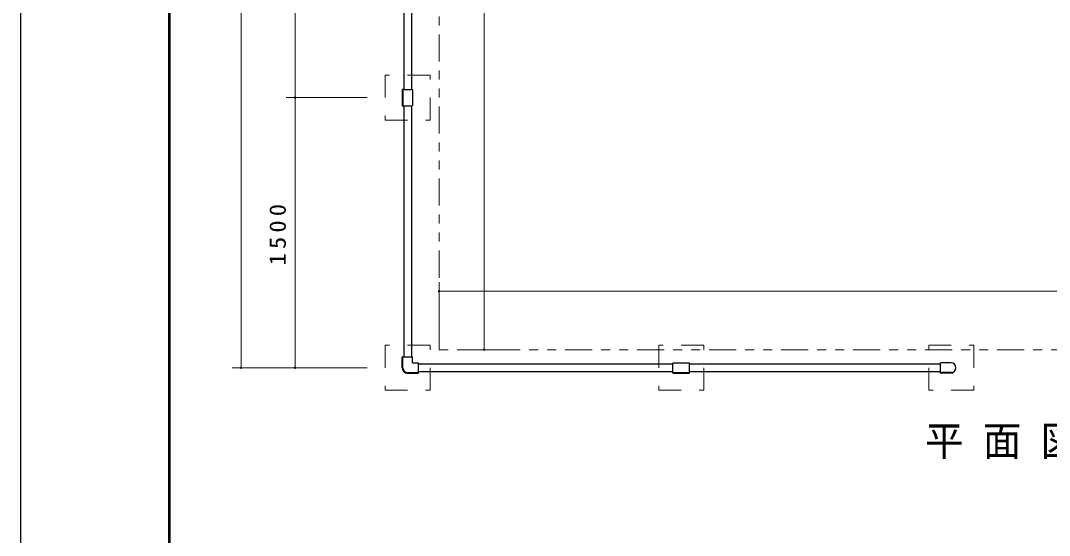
# Model space of a CAD drawing. Units: millimetres at full size, sheet at 1:50; details may follow other scales. Extents: x -20075 to 825, y -773 to 14073.
# Drawn here: x -20075 to -14359, y 3043 to 5903 of the extents above; entities that cross this region are included whole.
import ezdxf

# ---------------------------------------------------------------- set-up
doc = ezdxf.new("R2010")
doc.units = ezdxf.units.MM
doc.header["$LTSCALE"] = 50
doc.linetypes.add('USER1', pattern=[4.5, 2.5, -2])
doc.linetypes.add('USER3', pattern=[8, 3, -1, 1, -1, 1, -1])
for name, color, linetype, lineweight in [('A3図枠', 7, 'Continuous', 25), ('線', 2, 'Continuous', 25), ('補助', 2, 'Continuous', 13)]:
    doc.layers.add(name, color=color, linetype=linetype, lineweight=lineweight)
doc.styles.add('ＭＳ ゴシック', font='')
doc.styles.get('ＭＳ ゴシック').set_extended_font_data('MS Gothic')

# ---------------------------------------------------------------- blocks, each defined once
blk = doc.blocks.new('dimension_origin')
at = {"color": 0, "linetype": 'Continuous', "lineweight": -2}
blk.add_circle((0, 0), 1.25, dxfattribs=at)

msp = doc.modelspace()

# ---------------------------------------------------------------- linework, layer by layer
at = {"layer": 'A3図枠', "lineweight": 50}
msp.add_line((-19250, 13350), (-19250, 0), dxfattribs=at)
at = {"layer": '線', "color": 7}
for p, q in [((-17946.35, 6915), (-17946.35, 5521)), ((-17903.65, 6915), (-17903.65, 5521)), ((-17953.5, 5521), (-17900.5, 5521)), ((-17951.5, 5519), (-17951.5, 5431)), ((-17898.5, 5519), (-17898.5, 5431)), ((-17953.5, 5429), (-17900.5, 5429)), ((-17946.35, 5429), (-17946.35, 4035)), ((-17903.65, 5429), (-17903.65, 4035)), ((-17953.5, 4035), (-17900.5, 4035)), ((-17898.5, 4003.5), (-17898.5, 4033)), ((-17896.5, 4001.5), (-17867, 4001.5)), ((-16449, 4001.5), (-16361, 4001.5)), ((-14905, 4001.5), (-14963, 4001.5)), ((-17865, 3946.5), (-17865, 3999.5)), ((-17865, 3996.35), (-16451, 3996.35)), ((-17865, 3953.65), (-16451, 3953.65)), ((-16451, 3946.5), (-16451, 3999.5)), ((-16449, 3948.5), (-16361, 3948.5)), ((-16359, 3946.5), (-16359, 3999.5)), ((-16359, 3996.35), (-14965, 3996.35)), ((-16359, 3953.65), (-14965, 3953.65)), ((-14965, 3946.5), (-14965, 3999.5)), ((-14905, 3948.5), (-14965, 3948.5))]:
    msp.add_line(p, q, dxfattribs=at)
at = {"layer": '線'}
for p, q in [((-17955.5, 5519), (-17955.5, 5431)), ((-17955.5, 3975), (-17955.5, 4033)), ((-17951.5, 3975), (-17951.5, 4035)), ((-17925, 3948.5), (-17865, 3948.5)), ((-17925, 3944.5), (-17867, 3944.5)), ((-16449, 3944.5), (-16361, 3944.5)), ((-14900, 3944.5), (-14963, 3944.5)), ((-14898, 3946.5), (-14898, 3949.44))]:
    msp.add_line(p, q, dxfattribs=at)
at = {"layer": '線', "color": 7}
msp.add_lwpolyline([(-20074.9, -773.06), (824.9, -773.06), (824.9, 14072.96), (-20074.9, 14072.96)], close=True, dxfattribs=at)
at = {"layer": '線', "linetype": 'USER3', "lineweight": 13}
msp.add_lwpolyline([(-17749.97, 11975), (-10100.02, 11975), (-10100.02, 4075), (-17749.97, 4075)], close=True, dxfattribs=at)
at = {"layer": '線', "color": 4, "linetype": 'USER1', "lineweight": 13}
for points in [[(-18050, 5350), (-17800, 5350), (-17800, 5600), (-18050, 5600)], [(-18050, 3850), (-17800, 3850), (-17800, 4100), (-18050, 4100)], [(-16530, 3850), (-16280, 3850), (-16280, 4100), (-16530, 4100)], [(-15030, 4100), (-14780, 4100), (-14780, 3850), (-15030, 3850)]]:
    msp.add_lwpolyline(points, close=True, dxfattribs=at)
at = {"layer": '線'}
for centre, radius, start, end in [((-17953.5, 5519), 2, 90, 180), ((-17953.5, 5431), 2, 180, 270), ((-17925, 3975), 30.5, 180, 270), ((-17925, 3975), 26.5, 180, 270), ((-16449, 3946.5), 2, 180, 270), ((-16361, 3946.5), 2, 270, 0), ((-14963, 3946.5), 2, 180, 270), ((-14900, 3946.5), 2, 270, 0)]:
    msp.add_arc(centre, radius, start, end, dxfattribs=at)
at = {"layer": '線', "color": 7}
for centre, radius, start, end in [((-17949.5, 5519), 2, 90, 180), ((-17900.5, 5519), 2, 0, 90), ((-17949.5, 5431), 2, 180, 270), ((-17900.5, 5431), 2, 270, 0), ((-17953.5, 4033), 2, 90, 180), ((-17900.5, 4033), 2, 0, 90), ((-17896.5, 4003.5), 2, 180, 270), ((-17867, 3999.5), 2, 0, 90), ((-16449, 3999.5), 2, 90, 180), ((-16361, 3999.5), 2, 0, 90), ((-14963, 3999.5), 2, 90, 180), ((-14905, 3975), 26.5, 270, 90), ((-17867, 3946.5), 2, 270, 0), ((-16449, 3950.5), 2, 180, 270), ((-16361, 3950.5), 2, 270, 0)]:
    msp.add_arc(centre, radius, start, end, dxfattribs=at)
at = {"layer": '補助'}
for p, q in [((-18850, 3975), (-18850, 12075)), ((-17500, 11975), (-17500, 4075)), ((-18550, 5475), (-18550, 6975)), ((-18150, 5475), (-18600, 5475)), ((-18150, 5475), (-18600, 5475)), ((-18550, 3975), (-18550, 5475)), ((-17749.97, 4200), (-17749.97, 4450)), ((-17749.97, 4400), (-10100.02, 4400)), ((-17647.47, 4075), (-17450, 4075)), ((-18150, 3975), (-18900, 3975)), ((-18150, 3975), (-18600, 3975))]:
    msp.add_line(p, q, dxfattribs=at)

# ---------------------------------------------------------------- block references
at = {"layer": '補助', "xscale": 3.33, "yscale": 3.33}
for p, rotation in [((-18550, 5475), 270), ((-18550, 5475), 90), ((-17500, 4075), 90), ((-18850, 3975), 90), ((-18550, 3975), 90)]:
    msp.add_blockref('dimension_origin', p, dxfattribs=dict(at, rotation=rotation))
msp.add_blockref('dimension_origin', (-17749.97, 4400), dxfattribs=at)

# ---------------------------------------------------------------- texts
at = {"layer": '線', "color": 7, "insert": (-15050, 3558.38), "char_height": 165, "attachment_point": 4, "style": 'ＭＳ ゴシック'}
msp.add_mtext('\\T1.5;\\W0.95;平面図\\~S=1／50', dxfattribs=at)
at = {"layer": '補助', "insert": (-18600, 4725), "char_height": 91.64, "attachment_point": 8, "rotation": 90, "style": 'ＭＳ ゴシック'}
msp.add_mtext('\\T1.33;\\W1.1;1500', dxfattribs=at)

doc.saveas('drawing.dxf')
